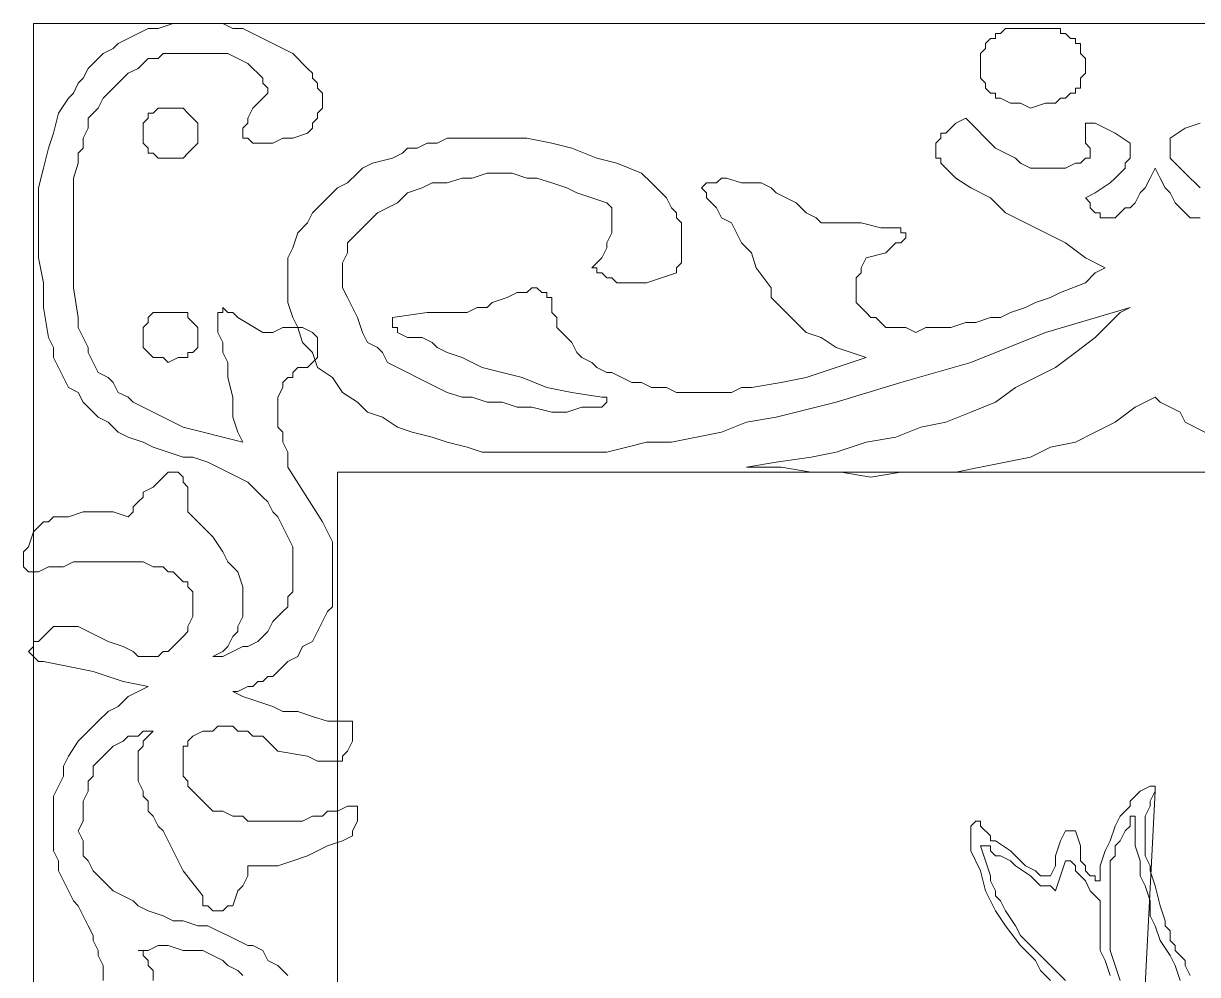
# Model space of a CAD drawing. Extents: x -66030 to 95157, y -13132 to 45879.
# Drawn here: x -23214 to -22294, y 15554 to 16300 of the extents above; entities that cross this region are included whole.
import ezdxf

# ---------------------------------------------------------------- set-up
doc = ezdxf.new("R2010")
doc.units = 0
doc.header["$LTSCALE"] = 100
doc.header["$MEASUREMENT"] = 0
doc.layers.get('0').update_dxf_attribs({"linetype": 'CONTINUOUS'})

msp = doc.modelspace()

# ---------------------------------------------------------------- linework, layer by layer
at = {"lineweight": 0}
for points in [[(-23151.13, 15549.63), (-23151.13, 15557.45), (-23151.13, 15561.35), (-23155.03, 15569.16), (-23155.03, 15573.07), (-23158.94, 15580.88), (-23158.94, 15584.79), (-23162.84, 15592.6), (-23166.75, 15600.41), (-23170.66, 15608.22), (-23174.56, 15612.13), (-23178.47, 15619.94), (-23182.37, 15627.75), (-23186.28, 15635.56), (-23186.28, 15643.38), (-23190.19, 15651.19), (-23190.19, 15659), (-23190.19, 15666.81), (-23190.19, 15674.62), (-23190.19, 15682.44), (-23190.19, 15690.25), (-23190.19, 15694.15), (-23186.28, 15701.97), (-23182.37, 15709.78), (-23182.37, 15717.59), (-23178.47, 15725.4), (-23170.66, 15737.12), (-23162.84, 15744.93), (-23155.03, 15752.74), (-23147.22, 15760.56), (-23139.41, 15764.46), (-23131.6, 15772.27), (-23123.79, 15776.18), (-23115.97, 15780.09), (-23135.5, 15783.99), (-23158.94, 15791.8), (-23178.47, 15795.71), (-23198, 15799.62), (-23201.9, 15799.62), (-23205.81, 15803.52), (-23205.81, 15803.52), (-23205.81, 15803.52), (-23209.72, 15807.43), (-23209.72, 15807.43), (-23209.72, 15807.43), (-23205.81, 15811.33), (-23205.81, 15815.24), (-23201.9, 15815.24), (-23198, 15819.15), (-23194.09, 15823.05), (-23190.19, 15826.96), (-23186.28, 15826.96), (-23182.37, 15826.96), (-23178.47, 15826.96), (-23170.66, 15826.96), (-23162.84, 15823.05), (-23155.03, 15819.15), (-23147.22, 15815.24), (-23135.5, 15811.33), (-23127.69, 15807.43), (-23123.79, 15803.52), (-23119.88, 15803.52), (-23119.88, 15803.52), (-23115.97, 15803.52), (-23112.07, 15803.52), (-23108.16, 15803.52), (-23104.26, 15807.43), (-23100.35, 15807.43), (-23096.44, 15811.33), (-23096.44, 15811.33), (-23092.54, 15815.24), (-23088.63, 15819.15), (-23088.63, 15819.15), (-23084.73, 15823.05), (-23084.73, 15826.96), (-23080.82, 15834.77), (-23080.82, 15838.68), (-23080.82, 15842.58), (-23080.82, 15846.49), (-23080.82, 15846.49), (-23080.82, 15850.39), (-23080.82, 15854.3), (-23084.73, 15858.2), (-23084.73, 15862.11), (-23088.63, 15862.11), (-23092.54, 15866.02), (-23096.44, 15869.92), (-23100.35, 15869.92), (-23104.26, 15873.83), (-23112.07, 15873.83), (-23119.88, 15877.73), (-23131.6, 15877.73), (-23143.31, 15877.73), (-23151.13, 15877.73), (-23162.84, 15877.73), (-23174.56, 15877.73), (-23182.37, 15873.83), (-23194.09, 15873.83), (-23201.9, 15869.92), (-23201.9, 15869.92), (-23205.81, 15869.92), (-23205.81, 15869.92), (-23209.72, 15869.92), (-23209.72, 15869.92), (-23213.62, 15873.83), (-23213.62, 15873.83), (-23213.62, 15877.73), (-23213.62, 15881.64), (-23213.62, 15885.55), (-23209.72, 15889.45), (-23205.81, 15901.17), (-23201.9, 15905.08), (-23201.9, 15905.08), (-23198, 15908.98), (-23194.09, 15908.98), (-23190.19, 15912.89), (-23186.28, 15912.89), (-23182.37, 15912.89), (-23178.47, 15912.89), (-23166.75, 15916.79), (-23155.03, 15916.79), (-23143.31, 15916.79), (-23131.6, 15912.89), (-23127.69, 15916.79), (-23127.69, 15920.7), (-23123.79, 15924.61), (-23119.88, 15928.51), (-23119.88, 15932.42), (-23112.07, 15936.32), (-23108.16, 15940.23), (-23104.26, 15944.14), (-23100.35, 15948.04), (-23096.44, 15948.04), (-23096.44, 15948.04), (-23092.54, 15948.04), (-23092.54, 15948.04), (-23092.54, 15948.04), (-23088.63, 15944.14), (-23088.63, 15944.14), (-23088.63, 15940.23), (-23084.73, 15936.32), (-23084.73, 15928.51), (-23084.73, 15920.7), (-23084.73, 15916.79), (-23084.73, 15916.79), (-23073.01, 15905.08), (-23065.2, 15897.26), (-23057.38, 15885.55), (-23053.48, 15877.73), (-23045.67, 15869.92), (-23041.76, 15858.2), (-23041.76, 15854.3), (-23041.76, 15850.39), (-23041.76, 15846.49), (-23041.76, 15842.58), (-23041.76, 15838.68), (-23041.76, 15834.77), (-23045.67, 15826.96), (-23045.67, 15823.05), (-23049.57, 15819.15), (-23053.48, 15811.33), (-23057.38, 15807.43), (-23065.2, 15803.52), (-23057.38, 15803.52), (-23049.57, 15807.43), (-23041.76, 15811.33), (-23037.85, 15811.33), (-23030.04, 15815.24), (-23026.14, 15819.15), (-23022.23, 15823.05), (-23018.32, 15830.86), (-23014.42, 15834.77), (-23010.51, 15838.68), (-23006.61, 15842.58), (-23006.61, 15850.39), (-23002.7, 15854.3), (-23002.7, 15862.11), (-23002.7, 15869.92), (-23002.7, 15873.83), (-23002.7, 15881.64), (-23002.7, 15889.45), (-23006.61, 15897.26), (-23010.51, 15905.08), (-23014.42, 15912.89), (-23018.32, 15916.79), (-23022.23, 15924.61), (-23026.14, 15928.51), (-23033.95, 15936.32), (-23037.85, 15940.23), (-23045.67, 15944.14), (-23053.48, 15948.04), (-23061.29, 15951.95), (-23069.1, 15955.85), (-23080.82, 15959.76), (-23088.63, 15959.76), (-23100.35, 15963.67), (-23112.07, 15967.57), (-23119.88, 15971.48), (-23131.6, 15975.38), (-23139.41, 15979.29), (-23147.22, 15987.1), (-23155.03, 15991.01), (-23158.94, 15994.91), (-23166.75, 16002.73), (-23170.66, 16010.54), (-23178.47, 16014.44), (-23182.37, 16022.26), (-23186.28, 16030.07), (-23190.19, 16037.88), (-23190.19, 16045.69), (-23194.09, 16053.5), (-23198, 16076.94), (-23198, 16096.47), (-23201.9, 16116), (-23201.9, 16135.53), (-23201.9, 16151.15), (-23201.9, 16170.68), (-23198, 16186.31), (-23194.09, 16201.93), (-23190.19, 16213.65), (-23186.28, 16229.27), (-23178.47, 16240.99), (-23174.56, 16244.9), (-23170.66, 16252.71), (-23166.75, 16256.61), (-23162.84, 16264.43), (-23158.94, 16268.33), (-23155.03, 16272.24), (-23151.13, 16276.14), (-23143.31, 16280.05), (-23139.41, 16283.96), (-23131.6, 16287.86), (-23123.79, 16291.77), (-23115.97, 16295.67), (-23108.16, 16295.67), (-23096.44, 16299.58), (-23088.63, 16299.58), (-23080.82, 16299.58), (-23073.01, 16299.58), (-23065.2, 16299.58), (-23057.38, 16299.58), (-23049.57, 16295.67), (-23041.76, 16295.67), (-23033.95, 16291.77), (-23026.14, 16287.86), (-23018.32, 16283.96), (-23010.51, 16280.05), (-23002.7, 16276.14), (-22998.79, 16272.24), (-22994.89, 16268.33), (-22990.98, 16264.43), (-22987.08, 16260.52), (-22987.08, 16256.61), (-22983.17, 16252.71), (-22983.17, 16248.8), (-22979.26, 16244.9), (-22979.26, 16240.99), (-22979.26, 16237.08), (-22979.26, 16233.18), (-22983.17, 16229.27), (-22983.17, 16225.37), (-22987.08, 16221.46), (-22987.08, 16217.55), (-22990.98, 16213.65), (-23002.7, 16209.74), (-23010.51, 16209.74), (-23018.32, 16205.84), (-23022.23, 16205.84), (-23030.04, 16205.84), (-23033.95, 16205.84), (-23037.85, 16209.74), (-23037.85, 16209.74), (-23041.76, 16209.74), (-23041.76, 16213.65), (-23041.76, 16213.65), (-23041.76, 16217.55), (-23037.85, 16221.46), (-23037.85, 16225.37), (-23033.95, 16233.18), (-23030.04, 16237.08), (-23022.23, 16244.9), (-23022.23, 16248.8), (-23026.14, 16252.71), (-23026.14, 16256.61), (-23030.04, 16260.52), (-23033.95, 16264.43), (-23033.95, 16264.43), (-23037.85, 16268.33), (-23037.85, 16268.33), (-23045.67, 16272.24), (-23053.48, 16276.14), (-23061.29, 16276.14), (-23069.1, 16276.14), (-23080.82, 16276.14), (-23088.63, 16276.14), (-23096.44, 16276.14), (-23104.26, 16276.14), (-23108.16, 16272.24), (-23115.97, 16272.24), (-23119.88, 16268.33), (-23123.79, 16264.43), (-23131.6, 16260.52), (-23135.5, 16256.61), (-23139.41, 16252.71), (-23143.31, 16248.8), (-23147.22, 16244.9), (-23151.13, 16240.99), (-23155.03, 16233.18), (-23158.94, 16229.27), (-23162.84, 16225.37), (-23162.84, 16217.55), (-23166.75, 16209.74), (-23166.75, 16201.93), (-23170.66, 16198.02), (-23170.66, 16190.21), (-23174.56, 16178.49), (-23174.56, 16170.68), (-23174.56, 16155.06), (-23174.56, 16135.53), (-23174.56, 16116), (-23174.56, 16092.56), (-23170.66, 16069.13), (-23170.66, 16061.32), (-23166.75, 16053.5), (-23162.84, 16045.69), (-23162.84, 16041.79), (-23158.94, 16033.97), (-23155.03, 16026.16), (-23147.22, 16022.26), (-23143.31, 16018.35), (-23139.41, 16010.54), (-23131.6, 16006.63), (-23127.69, 16002.73), (-23119.88, 15998.82), (-23112.07, 15994.91), (-23104.26, 15991.01), (-23096.44, 15987.1), (-23088.63, 15983.2), (-23041.76, 15971.48), (-23045.67, 15979.29), (-23049.57, 15991.01), (-23049.57, 16006.63), (-23053.48, 16022.26), (-23053.48, 16033.97), (-23057.38, 16041.79), (-23057.38, 16049.6), (-23061.29, 16057.41), (-23061.29, 16061.32), (-23061.29, 16069.13), (-23061.29, 16073.03), (-23061.29, 16073.03), (-23057.38, 16073.03), (-23057.38, 16073.03), (-23057.38, 16073.03), (-23057.38, 16076.94), (-23053.48, 16073.03), (-23049.57, 16073.03), (-23045.67, 16069.13), (-23026.14, 16057.41), (-23022.23, 16057.41), (-23018.32, 16057.41), (-23010.51, 16061.32), (-23006.61, 16061.32), (-23002.7, 16061.32), (-22998.79, 16061.32), (-22994.89, 16061.32), (-22987.08, 16057.41), (-22987.08, 16057.41), (-22983.17, 16053.5), (-22983.17, 16049.6), (-22983.17, 16045.69), (-22983.17, 16041.79), (-22983.17, 16037.88), (-22987.08, 16033.97), (-22987.08, 16033.97), (-22990.98, 16030.07), (-22998.79, 16030.07), (-23002.7, 16026.16), (-23002.7, 16022.26), (-23006.61, 16022.26), (-23010.51, 16018.35), (-23010.51, 16014.44), (-23014.42, 16006.63), (-23014.42, 16002.73), (-23014.42, 15998.82), (-23014.42, 15991.01), (-23014.42, 15983.2), (-23010.51, 15979.29), (-23010.51, 15971.48), (-23006.61, 15963.67), (-23006.61, 15951.95), (-22979.26, 15908.98), (-22975.36, 15901.17), (-22971.45, 15893.36), (-22971.45, 15881.64), (-22971.45, 15873.83), (-22971.45, 15866.02), (-22971.45, 15858.2), (-22971.45, 15850.39), (-22971.45, 15842.58), (-22975.36, 15838.68), (-22979.26, 15830.86), (-22983.17, 15823.05), (-22987.08, 15815.24), (-22994.89, 15811.33), (-22998.79, 15803.52), (-23006.61, 15799.62), (-23014.42, 15791.8), (-23018.32, 15787.9), (-23022.23, 15787.9), (-23026.14, 15783.99), (-23030.04, 15783.99), (-23033.95, 15780.09), (-23037.85, 15780.09), (-23045.67, 15776.18), (-23049.57, 15776.18), (-23041.76, 15772.27), (-23030.04, 15768.37), (-23018.32, 15764.46), (-23010.51, 15760.56), (-22998.79, 15760.56), (-22987.08, 15756.65), (-22975.36, 15752.74), (-22963.64, 15752.74), (-22959.73, 15752.74), (-22955.83, 15752.74), (-22955.83, 15748.84), (-22955.83, 15748.84), (-22955.83, 15748.84), (-22955.83, 15748.84), (-22955.83, 15744.93), (-22955.83, 15741.03), (-22955.83, 15737.12), (-22959.73, 15729.31), (-22963.64, 15725.4), (-22963.64, 15725.4), (-22963.64, 15721.5), (-22967.55, 15721.5), (-22967.55, 15721.5), (-22971.45, 15721.5), (-22975.36, 15721.5), (-22983.17, 15721.5), (-22990.98, 15725.4), (-23014.42, 15729.31), (-23018.32, 15733.21), (-23022.23, 15737.12), (-23026.14, 15741.03), (-23033.95, 15741.03), (-23037.85, 15744.93), (-23041.76, 15744.93), (-23045.67, 15744.93), (-23049.57, 15748.84), (-23053.48, 15748.84), (-23057.38, 15748.84), (-23061.29, 15748.84), (-23065.2, 15744.93), (-23069.1, 15744.93), (-23073.01, 15744.93), (-23080.82, 15741.03), (-23084.73, 15737.12), (-23084.73, 15733.21), (-23088.63, 15733.21), (-23088.63, 15729.31), (-23088.63, 15725.4), (-23088.63, 15721.5), (-23088.63, 15717.59), (-23088.63, 15713.68), (-23088.63, 15713.68), (-23088.63, 15709.78), (-23084.73, 15705.87), (-23084.73, 15701.97), (-23080.82, 15698.06), (-23076.91, 15694.15), (-23073.01, 15690.25), (-23069.1, 15686.34), (-23065.2, 15682.44), (-23057.38, 15682.44), (-23049.57, 15678.53), (-23041.76, 15678.53), (-23037.85, 15674.62), (-23030.04, 15674.62), (-23022.23, 15674.62), (-23018.32, 15674.62), (-23010.51, 15674.62), (-23002.7, 15674.62), (-22994.89, 15674.62), (-22987.08, 15678.53), (-22979.26, 15678.53), (-22975.36, 15682.44), (-22967.55, 15682.44), (-22959.73, 15686.34), (-22955.83, 15686.34), (-22951.92, 15686.34), (-22951.92, 15682.44), (-22951.92, 15682.44), (-22951.92, 15678.53), (-22951.92, 15678.53), (-22951.92, 15674.62), (-22955.83, 15666.81), (-22955.83, 15662.91), (-22963.64, 15659), (-22975.36, 15655.09), (-22983.17, 15651.19), (-22990.98, 15647.28), (-23002.7, 15643.38), (-23014.42, 15639.47), (-23026.14, 15639.47), (-23037.85, 15639.47), (-23037.85, 15631.66), (-23041.76, 15623.85), (-23045.67, 15619.94), (-23049.57, 15608.22), (-23053.48, 15608.22), (-23057.38, 15604.32), (-23061.29, 15604.32), (-23061.29, 15604.32), (-23065.2, 15604.32), (-23069.1, 15608.22), (-23073.01, 15608.22), (-23073.01, 15616.03), (-23088.63, 15635.56), (-23104.26, 15666.81), (-23108.16, 15670.72), (-23112.07, 15678.53), (-23115.97, 15682.44), (-23115.97, 15690.25), (-23119.88, 15694.15), (-23119.88, 15698.06), (-23123.79, 15705.87), (-23123.79, 15709.78), (-23123.79, 15713.68), (-23123.79, 15721.5), (-23123.79, 15725.4), (-23123.79, 15729.31), (-23119.88, 15733.21), (-23119.88, 15737.12), (-23115.97, 15741.03), (-23112.07, 15744.93), (-23119.88, 15744.93), (-23123.79, 15741.03), (-23131.6, 15741.03), (-23135.5, 15737.12), (-23143.31, 15733.21), (-23147.22, 15729.31), (-23151.13, 15725.4), (-23155.03, 15721.5), (-23158.94, 15717.59), (-23158.94, 15709.78), (-23162.84, 15705.87), (-23162.84, 15698.06), (-23166.75, 15690.25), (-23166.75, 15682.44), (-23166.75, 15674.62), (-23170.66, 15666.81), (-23166.75, 15659), (-23166.75, 15655.09), (-23166.75, 15647.28), (-23162.84, 15643.38), (-23158.94, 15635.56), (-23155.03, 15631.66), (-23151.13, 15627.75), (-23147.22, 15623.85), (-23143.31, 15619.94), (-23135.5, 15616.03), (-23127.69, 15612.13), (-23123.79, 15608.22), (-23115.97, 15604.32), (-23104.26, 15600.41), (-23096.44, 15596.51), (-23088.63, 15596.51), (-23076.91, 15592.6), (-23069.1, 15592.6), (-23061.29, 15588.69), (-23053.48, 15584.79), (-23045.67, 15580.88), (-23037.85, 15576.98), (-23033.95, 15576.98), (-23026.14, 15573.07), (-23022.23, 15565.26), (-23014.42, 15561.35), (-23010.51, 15557.45), (-23006.61, 15553.54)], [(-22287.91, 15979.29), (-22303.53, 15987.1), (-22307.44, 15994.91), (-22315.25, 15998.82), (-22323.06, 16002.73), (-22326.97, 16006.63), (-22334.78, 16002.73), (-22342.59, 15998.82), (-22358.22, 15987.1), (-22373.84, 15979.29), (-22389.46, 15971.48), (-22408.99, 15967.57), (-22424.62, 15959.76), (-22444.15, 15955.85), (-22463.68, 15951.95), (-22483.21, 15948.04), (-22506.64, 15948.04), (-22526.17, 15948.04), (-22549.61, 15944.14), (-22573.04, 15948.04), (-22596.48, 15948.04), (-22619.92, 15951.95), (-22647.26, 15951.95), (-22623.82, 15955.85), (-22596.48, 15959.76), (-22576.95, 15963.67), (-22553.51, 15971.48), (-22530.08, 15975.38), (-22510.55, 15983.2), (-22491.02, 15987.1), (-22471.49, 15994.91), (-22451.96, 16002.73), (-22436.33, 16014.44), (-22420.71, 16022.26), (-22405.09, 16030.07), (-22389.46, 16041.79), (-22373.84, 16053.5), (-22366.03, 16061.32), (-22362.12, 16065.22), (-22354.31, 16073.03), (-22346.5, 16076.94), (-22412.9, 16057.41), (-22471.49, 16033.97), (-22526.17, 16018.35), (-22576.95, 16002.73), (-22623.82, 15991.01), (-22647.26, 15987.1), (-22666.79, 15979.29), (-22686.32, 15975.38), (-22705.85, 15971.48), (-22725.38, 15971.48), (-22741, 15967.57), (-22756.62, 15963.67), (-22776.15, 15963.67), (-22791.78, 15963.67), (-22807.4, 15963.67), (-22823.03, 15963.67), (-22838.65, 15963.67), (-22854.27, 15963.67), (-22865.99, 15967.57), (-22881.62, 15971.48), (-22893.33, 15975.38), (-22908.96, 15979.29), (-22920.67, 15983.2), (-22932.39, 15991.01), (-22944.11, 15994.91), (-22951.92, 16002.73), (-22963.64, 16010.54), (-22971.45, 16022.26), (-22983.17, 16030.07), (-22987.08, 16041.79), (-22994.89, 16049.6), (-22998.79, 16061.32), (-23002.7, 16069.13), (-23006.61, 16080.84), (-23006.61, 16088.66), (-23006.61, 16096.47), (-23006.61, 16108.19), (-23006.61, 16116), (-23002.7, 16123.81), (-22998.79, 16135.53), (-22990.98, 16143.34), (-22987.08, 16151.15), (-22979.26, 16158.96), (-22971.45, 16166.78), (-22967.55, 16170.68), (-22959.73, 16174.59), (-22951.92, 16182.4), (-22948.02, 16186.31), (-22940.2, 16190.21), (-22924.58, 16194.12), (-22916.77, 16198.02), (-22912.86, 16201.93), (-22905.05, 16201.93), (-22897.24, 16205.84), (-22889.43, 16205.84), (-22881.62, 16209.74), (-22873.8, 16209.74), (-22865.99, 16209.74), (-22858.18, 16209.74), (-22850.37, 16209.74), (-22842.56, 16209.74), (-22834.74, 16209.74), (-22819.12, 16209.74), (-22799.59, 16205.84), (-22783.97, 16201.93), (-22764.44, 16194.12), (-22748.81, 16190.21), (-22729.28, 16182.4), (-22721.47, 16174.59), (-22717.56, 16170.68), (-22713.66, 16166.78), (-22709.75, 16162.87), (-22705.85, 16155.06), (-22701.94, 16151.15), (-22701.94, 16147.25), (-22698.03, 16143.34), (-22698.03, 16139.43), (-22698.03, 16131.62), (-22698.03, 16127.72), (-22698.03, 16123.81), (-22698.03, 16119.9), (-22698.03, 16112.09), (-22701.94, 16108.19), (-22701.94, 16104.28), (-22713.66, 16100.37), (-22725.38, 16096.47), (-22733.19, 16096.47), (-22741, 16096.47), (-22744.91, 16096.47), (-22748.81, 16096.47), (-22752.72, 16100.37), (-22756.62, 16100.37), (-22760.53, 16104.28), (-22764.44, 16104.28), (-22764.44, 16108.19), (-22768.34, 16108.19), (-22760.53, 16116), (-22756.62, 16123.81), (-22756.62, 16127.72), (-22752.72, 16135.53), (-22752.72, 16143.34), (-22752.72, 16143.34), (-22752.72, 16147.25), (-22752.72, 16155.06), (-22756.62, 16158.96), (-22768.34, 16162.87), (-22780.06, 16166.78), (-22787.87, 16170.68), (-22799.59, 16174.59), (-22811.31, 16178.49), (-22819.12, 16178.49), (-22830.84, 16182.4), (-22842.56, 16182.4), (-22850.37, 16182.4), (-22862.09, 16178.49), (-22869.9, 16178.49), (-22881.62, 16174.59), (-22893.33, 16174.59), (-22901.14, 16170.68), (-22912.86, 16166.78), (-22920.67, 16158.96), (-22928.49, 16155.06), (-22936.3, 16151.15), (-22944.11, 16143.34), (-22948.02, 16139.43), (-22955.83, 16131.62), (-22959.73, 16127.72), (-22959.73, 16119.9), (-22963.64, 16112.09), (-22963.64, 16104.28), (-22963.64, 16100.37), (-22963.64, 16092.56), (-22959.73, 16084.75), (-22955.83, 16076.94), (-22951.92, 16069.13), (-22948.02, 16057.41), (-22944.11, 16049.6), (-22936.3, 16045.69), (-22932.39, 16041.79), (-22928.49, 16033.97), (-22920.67, 16030.07), (-22912.86, 16026.16), (-22905.05, 16022.26), (-22897.24, 16018.35), (-22889.43, 16014.44), (-22881.62, 16010.54), (-22869.9, 16006.63), (-22862.09, 16006.63), (-22850.37, 16002.73), (-22838.65, 16002.73), (-22826.93, 15998.82), (-22815.21, 15998.82), (-22799.59, 15994.91), (-22787.87, 15994.91), (-22776.15, 15998.82), (-22764.44, 15998.82), (-22760.53, 15998.82), (-22756.62, 16002.73), (-22756.62, 16002.73), (-22756.62, 16002.73), (-22756.62, 16006.63), (-22756.62, 16006.63), (-22760.53, 16006.63), (-22783.97, 16010.54), (-22803.5, 16014.44), (-22823.03, 16022.26), (-22838.65, 16026.16), (-22854.27, 16030.07), (-22869.9, 16037.88), (-22881.62, 16041.79), (-22889.43, 16045.69), (-22893.33, 16049.6), (-22901.14, 16053.5), (-22908.96, 16053.5), (-22912.86, 16053.5), (-22920.67, 16057.41), (-22920.67, 16057.41), (-22920.67, 16061.32), (-22924.58, 16061.32), (-22924.58, 16061.32), (-22924.58, 16065.22), (-22924.58, 16069.13), (-22897.24, 16073.03), (-22889.43, 16073.03), (-22877.71, 16073.03), (-22865.99, 16073.03), (-22858.18, 16076.94), (-22850.37, 16076.94), (-22846.46, 16080.84), (-22834.74, 16084.75), (-22826.93, 16088.66), (-22823.03, 16088.66), (-22819.12, 16088.66), (-22815.21, 16092.56), (-22811.31, 16092.56), (-22807.4, 16088.66), (-22807.4, 16088.66), (-22803.5, 16088.66), (-22803.5, 16084.75), (-22799.59, 16084.75), (-22799.59, 16080.84), (-22799.59, 16076.94), (-22799.59, 16073.03), (-22795.68, 16069.13), (-22795.68, 16061.32), (-22791.78, 16057.41), (-22787.87, 16053.5), (-22783.97, 16049.6), (-22780.06, 16041.79), (-22776.15, 16037.88), (-22768.34, 16033.97), (-22764.44, 16030.07), (-22756.62, 16026.16), (-22752.72, 16026.16), (-22744.91, 16022.26), (-22737.09, 16018.35), (-22729.28, 16018.35), (-22721.47, 16014.44), (-22709.75, 16014.44), (-22701.94, 16010.54), (-22694.13, 16010.54), (-22686.32, 16010.54), (-22678.5, 16010.54), (-22670.69, 16010.54), (-22658.98, 16010.54), (-22651.16, 16014.44), (-22643.35, 16014.44), (-22619.92, 16018.35), (-22600.39, 16022.26), (-22576.95, 16030.07), (-22553.51, 16037.88), (-22565.23, 16041.79), (-22576.95, 16045.69), (-22588.67, 16053.5), (-22600.39, 16057.41), (-22604.29, 16061.32), (-22608.2, 16065.22), (-22612.1, 16069.13), (-22616.01, 16073.03), (-22619.92, 16076.94), (-22623.82, 16080.84), (-22627.73, 16084.75), (-22627.73, 16092.56), (-22639.45, 16108.19), (-22643.35, 16119.9), (-22651.16, 16127.72), (-22655.07, 16135.53), (-22658.98, 16143.34), (-22666.79, 16147.25), (-22670.69, 16155.06), (-22674.6, 16158.96), (-22678.5, 16162.87), (-22678.5, 16162.87), (-22678.5, 16166.78), (-22682.41, 16170.68), (-22682.41, 16170.68), (-22678.5, 16174.59), (-22678.5, 16174.59), (-22674.6, 16174.59), (-22670.69, 16174.59), (-22666.79, 16178.49), (-22662.88, 16178.49), (-22651.16, 16174.59), (-22635.54, 16174.59), (-22627.73, 16170.68), (-22623.82, 16166.78), (-22616.01, 16162.87), (-22608.2, 16158.96), (-22604.29, 16155.06), (-22600.39, 16151.15), (-22592.57, 16147.25), (-22588.67, 16143.34), (-22557.42, 16143.34), (-22557.42, 16143.34), (-22541.8, 16139.43), (-22537.89, 16139.43), (-22530.08, 16139.43), (-22526.17, 16139.43), (-22526.17, 16135.53), (-22522.27, 16135.53), (-22522.27, 16135.53), (-22522.27, 16131.62), (-22522.27, 16131.62), (-22526.17, 16127.72), (-22530.08, 16127.72), (-22537.89, 16119.9), (-22553.51, 16116), (-22557.42, 16108.19), (-22557.42, 16104.28), (-22561.33, 16100.37), (-22561.33, 16092.56), (-22561.33, 16088.66), (-22561.33, 16084.75), (-22561.33, 16080.84), (-22557.42, 16076.94), (-22553.51, 16073.03), (-22549.61, 16069.13), (-22545.7, 16069.13), (-22541.8, 16065.22), (-22537.89, 16061.32), (-22530.08, 16061.32), (-22522.27, 16061.32), (-22514.45, 16057.41), (-22506.64, 16061.32), (-22494.92, 16061.32), (-22487.11, 16061.32), (-22475.39, 16065.22), (-22467.58, 16065.22), (-22455.86, 16069.13), (-22448.05, 16069.13), (-22440.24, 16073.03), (-22428.52, 16076.94), (-22420.71, 16080.84), (-22408.99, 16084.75), (-22401.18, 16088.66), (-22381.65, 16096.47), (-22373.84, 16104.28), (-22366.03, 16108.19), (-22381.65, 16116), (-22397.28, 16127.72), (-22412.9, 16135.53), (-22428.52, 16143.34), (-22444.15, 16151.15), (-22455.86, 16162.87), (-22471.49, 16170.68), (-22483.21, 16178.49), (-22487.11, 16182.4), (-22491.02, 16186.31), (-22494.92, 16190.21), (-22494.92, 16194.12), (-22498.83, 16194.12), (-22498.83, 16198.02), (-22498.83, 16201.93), (-22498.83, 16205.84), (-22498.83, 16205.84), (-22494.92, 16209.74), (-22494.92, 16213.65), (-22491.02, 16213.65), (-22487.11, 16217.55), (-22483.21, 16221.46), (-22475.39, 16225.37), (-22467.58, 16217.55), (-22459.77, 16209.74), (-22451.96, 16201.93), (-22444.15, 16198.02), (-22436.33, 16194.12), (-22432.43, 16190.21), (-22424.62, 16186.31), (-22416.81, 16186.31), (-22405.09, 16186.31), (-22397.28, 16186.31), (-22389.46, 16190.21), (-22385.56, 16190.21), (-22381.65, 16194.12), (-22381.65, 16194.12), (-22377.75, 16194.12), (-22377.75, 16198.02), (-22377.75, 16198.02), (-22377.75, 16201.93), (-22377.75, 16201.93), (-22381.65, 16205.84), (-22381.65, 16213.65), (-22381.65, 16213.65), (-22381.65, 16217.55), (-22381.65, 16217.55), (-22381.65, 16221.46), (-22377.75, 16221.46), (-22377.75, 16221.46), (-22373.84, 16221.46), (-22373.84, 16221.46), (-22366.03, 16217.55), (-22358.22, 16213.65), (-22346.5, 16205.84), (-22346.5, 16205.84), (-22346.5, 16201.93), (-22346.5, 16198.02), (-22346.5, 16198.02), (-22346.5, 16194.12), (-22350.4, 16190.21), (-22350.4, 16186.31), (-22350.4, 16186.31), (-22354.31, 16182.4), (-22358.22, 16178.49), (-22362.12, 16174.59), (-22362.12, 16174.59), (-22373.84, 16166.78), (-22381.65, 16162.87), (-22377.75, 16158.96), (-22377.75, 16155.06), (-22373.84, 16151.15), (-22369.93, 16151.15), (-22369.93, 16147.25), (-22366.03, 16147.25), (-22362.12, 16147.25), (-22358.22, 16147.25), (-22354.31, 16151.15), (-22350.4, 16155.06), (-22346.5, 16155.06), (-22342.59, 16158.96), (-22338.69, 16166.78), (-22334.78, 16170.68), (-22330.87, 16178.49), (-22326.97, 16186.31), (-22323.06, 16178.49), (-22319.16, 16170.68), (-22315.25, 16166.78), (-22311.34, 16158.96), (-22307.44, 16155.06), (-22303.53, 16151.15), (-22299.63, 16147.25), (-22295.72, 16147.25), (-22291.81, 16147.25)], [(-22291.81, 16170.68), (-22295.72, 16174.59), (-22299.63, 16178.49), (-22303.53, 16182.4), (-22307.44, 16186.31), (-22311.34, 16190.21), (-22311.34, 16190.21), (-22315.25, 16194.12), (-22315.25, 16198.02), (-22315.25, 16201.93), (-22315.25, 16205.84), (-22315.25, 16209.74), (-22303.53, 16217.55), (-22291.81, 16221.46)], [(-22408.99, 15549.63), (-22416.81, 15557.45), (-22420.71, 15565.26), (-22432.43, 15576.98), (-22444.15, 15592.6), (-22451.96, 15604.32), (-22459.77, 15619.94), (-22463.68, 15635.56), (-22471.49, 15651.19), (-22471.49, 15659), (-22471.49, 15670.72), (-22471.49, 15670.72), (-22471.49, 15670.72), (-22467.58, 15674.62), (-22467.58, 15674.62), (-22463.68, 15674.62), (-22463.68, 15670.72), (-22463.68, 15670.72), (-22455.86, 15662.91), (-22455.86, 15662.91), (-22455.86, 15659), (-22451.96, 15659), (-22451.96, 15659), (-22440.24, 15651.19), (-22432.43, 15643.38), (-22428.52, 15639.47), (-22420.71, 15635.56), (-22416.81, 15631.66), (-22408.99, 15631.66), (-22405.09, 15639.47), (-22405.09, 15647.28), (-22401.18, 15659), (-22397.28, 15666.81), (-22393.37, 15666.81), (-22393.37, 15666.81), (-22389.46, 15666.81), (-22389.46, 15666.81), (-22389.46, 15666.81), (-22385.56, 15655.09), (-22385.56, 15651.19), (-22385.56, 15643.38), (-22381.65, 15639.47), (-22381.65, 15635.56), (-22377.75, 15631.66), (-22373.84, 15631.66), (-22373.84, 15627.75), (-22369.93, 15627.75), (-22369.93, 15639.47), (-22366.03, 15651.19), (-22362.12, 15659), (-22358.22, 15670.72), (-22354.31, 15678.53), (-22350.4, 15682.44), (-22346.5, 15686.34), (-22346.5, 15690.25), (-22342.59, 15694.15), (-22338.69, 15698.06), (-22330.87, 15701.97), (-22330.87, 15701.97), (-22326.97, 15701.97), (-22326.97, 15701.97), (-22326.97, 15701.97), (-22326.97, 15698.06), (-22420.71, 13877.88)], [(-22326.97, 15698.06), (-22330.87, 15690.25), (-22330.87, 15686.34), (-22334.78, 15678.53), (-22334.78, 15670.72), (-22334.78, 15666.81), (-22334.78, 15659), (-22334.78, 15655.09), (-22334.78, 15647.28), (-22330.87, 15639.47), (-22330.87, 15635.56), (-22326.97, 15623.85), (-22323.06, 15608.22), (-22319.16, 15596.51), (-22319.16, 15596.51), (-22319.16, 15592.6), (-22315.25, 15588.69), (-22315.25, 15588.69), (-22315.25, 15584.79), (-22315.25, 15580.88), (-22311.34, 15576.98), (-22311.34, 15573.07), (-22307.44, 15569.16), (-22303.53, 15565.26), (-22303.53, 15561.35), (-22299.63, 15553.54)], [(-22354.31, 15549.63), (-22358.22, 15561.35), (-22362.12, 15573.07), (-22362.12, 15588.69), (-22362.12, 15600.41), (-22362.12, 15616.03), (-22362.12, 15627.75), (-22362.12, 15635.56), (-22362.12, 15643.38), (-22358.22, 15647.28), (-22358.22, 15655.09), (-22354.31, 15659), (-22350.4, 15666.81), (-22346.5, 15670.72), (-22346.5, 15678.53), (-22342.59, 15678.53), (-22342.59, 15678.53), (-22342.59, 15666.81), (-22342.59, 15655.09), (-22338.69, 15643.38), (-22338.69, 15631.66), (-22334.78, 15623.85), (-22330.87, 15612.13), (-22330.87, 15600.41), (-22326.97, 15592.6), (-22323.06, 15580.88), (-22315.25, 15569.16), (-22311.34, 15561.35), (-22307.44, 15549.63)], [(-22397.28, 15549.63), (-22405.09, 15557.45), (-22412.9, 15565.26), (-22424.62, 15576.98), (-22432.43, 15584.79), (-22436.33, 15592.6), (-22444.15, 15604.32), (-22448.05, 15612.13), (-22451.96, 15616.03), (-22451.96, 15619.94), (-22455.86, 15627.75), (-22455.86, 15631.66), (-22459.77, 15643.38), (-22463.68, 15655.09), (-22459.77, 15655.09), (-22459.77, 15655.09), (-22455.86, 15655.09), (-22455.86, 15651.19), (-22451.96, 15647.28), (-22448.05, 15647.28), (-22448.05, 15647.28), (-22440.24, 15643.38), (-22436.33, 15639.47), (-22424.62, 15631.66), (-22420.71, 15627.75), (-22416.81, 15623.85), (-22408.99, 15623.85), (-22405.09, 15619.94), (-22405.09, 15619.94), (-22397.28, 15643.38), (-22393.37, 15643.38), (-22389.46, 15639.47), (-22389.46, 15635.56), (-22385.56, 15631.66), (-22381.65, 15627.75), (-22377.75, 15619.94), (-22373.84, 15616.03), (-22369.93, 15612.13), (-22369.93, 15596.51), (-22369.93, 15584.79), (-22369.93, 15573.07), (-22366.03, 15565.26), (-22362.12, 15553.54)], [(-23041.76, 15553.54), (-23045.67, 15557.45), (-23053.48, 15561.35), (-23057.38, 15565.26), (-23065.2, 15569.16), (-23073.01, 15573.07), (-23080.82, 15573.07), (-23088.63, 15573.07), (-23100.35, 15576.98), (-23108.16, 15576.98), (-23115.97, 15573.07), (-23123.79, 15573.07), (-23119.88, 15573.07), (-23119.88, 15569.16), (-23115.97, 15565.26), (-23115.97, 15561.35), (-23112.07, 15557.45), (-23112.07, 15549.63)]]:
    msp.add_lwpolyline(points, dxfattribs=at)
for points in [[(-23205.81, 16299.58), (-21471.56, 16299.58), (-21471.56, 13143.56), (-23205.81, 13143.56), (-23205.81, 16299.58)], [(-22424.62, 16233.18), (-22432.43, 16237.08), (-22440.24, 16237.08), (-22448.05, 16240.99), (-22451.96, 16240.99), (-22451.96, 16244.9), (-22455.86, 16244.9), (-22459.77, 16248.8), (-22459.77, 16248.8), (-22459.77, 16252.71), (-22463.68, 16256.61), (-22463.68, 16260.52), (-22463.68, 16260.52), (-22463.68, 16264.43), (-22463.68, 16268.33), (-22463.68, 16272.24), (-22463.68, 16276.14), (-22459.77, 16280.05), (-22459.77, 16283.96), (-22459.77, 16283.96), (-22455.86, 16287.86), (-22451.96, 16287.86), (-22451.96, 16291.77), (-22448.05, 16291.77), (-22444.15, 16295.67), (-22440.24, 16295.67), (-22432.43, 16295.67), (-22424.62, 16295.67), (-22412.9, 16295.67), (-22405.09, 16295.67), (-22401.18, 16295.67), (-22401.18, 16291.77), (-22397.28, 16291.77), (-22393.37, 16287.86), (-22389.46, 16287.86), (-22389.46, 16283.96), (-22385.56, 16283.96), (-22385.56, 16280.05), (-22385.56, 16276.14), (-22381.65, 16272.24), (-22381.65, 16268.33), (-22381.65, 16264.43), (-22381.65, 16260.52), (-22381.65, 16260.52), (-22385.56, 16256.61), (-22385.56, 16252.71), (-22385.56, 16248.8), (-22389.46, 16248.8), (-22389.46, 16244.9), (-22393.37, 16244.9), (-22397.28, 16240.99), (-22401.18, 16240.99), (-22405.09, 16237.08), (-22412.9, 16237.08), (-22424.62, 16233.18)], [(-23076.91, 16213.65), (-23076.91, 16209.74), (-23076.91, 16205.84), (-23080.82, 16201.93), (-23084.73, 16198.02), (-23084.73, 16198.02), (-23088.63, 16194.12), (-23092.54, 16194.12), (-23100.35, 16194.12), (-23104.26, 16194.12), (-23108.16, 16194.12), (-23112.07, 16198.02), (-23115.97, 16198.02), (-23115.97, 16201.93), (-23119.88, 16205.84), (-23119.88, 16209.74), (-23119.88, 16213.65), (-23119.88, 16217.55), (-23119.88, 16221.46), (-23115.97, 16225.37), (-23115.97, 16229.27), (-23112.07, 16229.27), (-23108.16, 16233.18), (-23104.26, 16233.18), (-23100.35, 16233.18), (-23092.54, 16233.18), (-23088.63, 16233.18), (-23084.73, 16229.27), (-23084.73, 16229.27), (-23080.82, 16225.37), (-23076.91, 16221.46), (-23076.91, 16217.55), (-23076.91, 16213.65)], [(-23076.91, 16053.5), (-23076.91, 16049.6), (-23076.91, 16045.69), (-23080.82, 16041.79), (-23084.73, 16041.79), (-23084.73, 16037.88), (-23088.63, 16037.88), (-23092.54, 16037.88), (-23100.35, 16033.97), (-23104.26, 16037.88), (-23108.16, 16037.88), (-23112.07, 16037.88), (-23115.97, 16041.79), (-23115.97, 16041.79), (-23119.88, 16045.69), (-23119.88, 16049.6), (-23119.88, 16053.5), (-23119.88, 16057.41), (-23119.88, 16061.32), (-23115.97, 16065.22), (-23115.97, 16069.13), (-23112.07, 16073.03), (-23108.16, 16073.03), (-23104.26, 16073.03), (-23100.35, 16073.03), (-23092.54, 16073.03), (-23088.63, 16073.03), (-23084.73, 16073.03), (-23084.73, 16069.13), (-23080.82, 16065.22), (-23076.91, 16061.32), (-23076.91, 16057.41), (-23076.91, 16053.5)], [(-22967.55, 15948.04), (-21705.92, 15948.04), (-21705.92, 13381.82), (-22967.55, 13381.82), (-22967.55, 15948.04)]]:
    msp.add_lwpolyline(points, close=True, dxfattribs=at)

doc.saveas('drawing.dxf')
